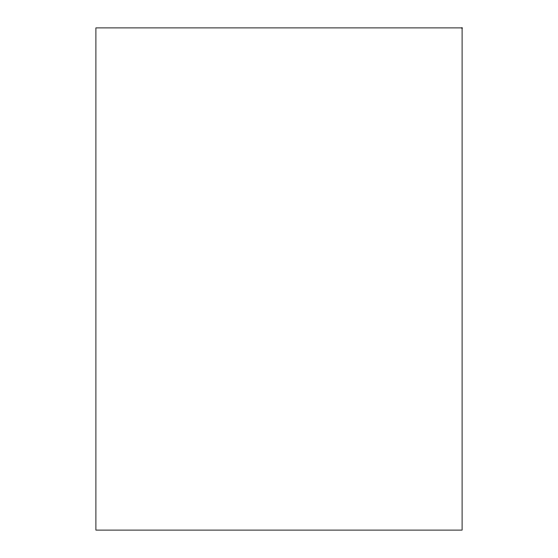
<?xml version="1.0" encoding="UTF-8"?>
<svg xmlns="http://www.w3.org/2000/svg" width="558" height="558" viewBox="0 0 558 558"><rect width="100%" height="100%" fill="white"/><g stroke="black" fill="none" stroke-linecap="round" stroke-linejoin="round"><path stroke-width="0.84" d="M462.094 27.9L95.906 27.9L95.906 530.1L462.094 530.1L462.094 27.9"/></g></svg>
